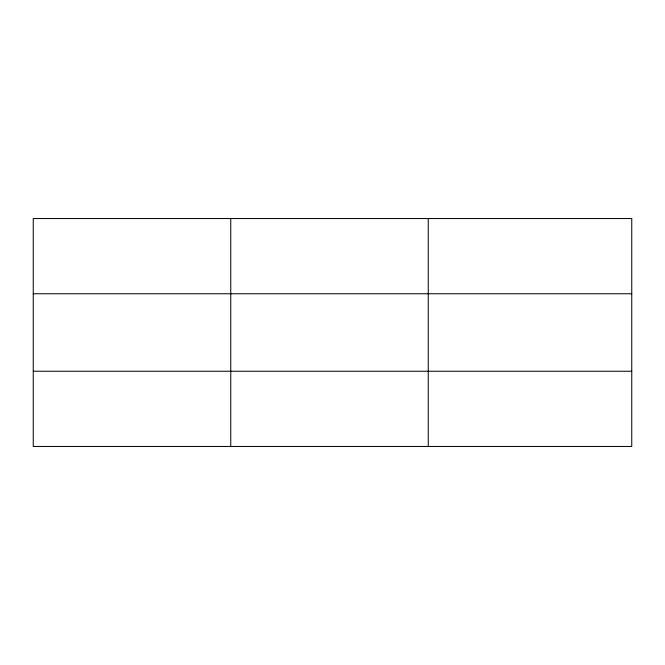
<?xml version="1.0" encoding="UTF-8"?>
<svg xmlns="http://www.w3.org/2000/svg" width="665" height="665" viewBox="0 0 665 665"><rect width="100%" height="100%" fill="white"/><g stroke="black" fill="none" stroke-linecap="round" stroke-linejoin="round"><path stroke-width="1" d="M230.755 446.464L230.755 218.536M428.26 446.464L428.26 218.536M33.25 293.755L631.75 293.755M33.25 371.245L631.75 371.245M631.75 218.536L631.75 446.464L33.25 446.464L33.25 218.536L631.75 218.536"/></g></svg>
